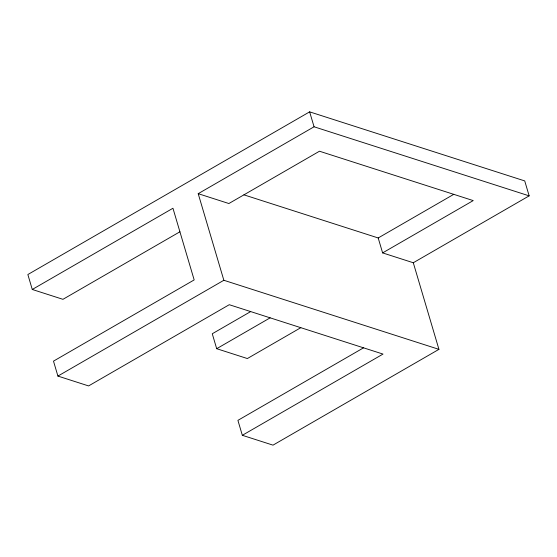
<?xml version="1.0" encoding="UTF-8"?>
<svg xmlns="http://www.w3.org/2000/svg" width="557" height="557" viewBox="0 0 557 557"><rect width="100%" height="100%" fill="white"/><g stroke="black" fill="none" stroke-linecap="round" stroke-linejoin="round"><path stroke-width="0.84" d="M243.924 194.839L378.196 237.964L382.617 252.899L413.294 262.751L529.15 195.862L524.729 180.921L309.636 111.853L27.85 274.538L32.271 289.473L62.948 299.325L179.918 231.789M32.271 289.473L172.949 208.255L194.17 279.92L53.493 361.138L57.914 376.079L88.591 385.924L229.268 304.707L383.007 354.078L242.33 435.302L237.909 420.361L363.547 347.826M413.294 262.751L438.937 349.35L223.851 280.275L198.201 193.676L314.064 126.787L529.15 195.862M57.914 376.079L223.851 280.275M250.678 311.586L212.266 333.761L216.687 348.696L247.364 358.548L300.822 327.683M378.196 237.964L453.76 194.337M216.687 348.696L270.145 317.838M382.617 252.899L473.22 200.59L319.481 151.219L228.878 203.528L198.201 193.676M438.937 349.35L273.007 445.147L242.33 435.302M309.636 111.853L314.064 126.787"/></g></svg>
